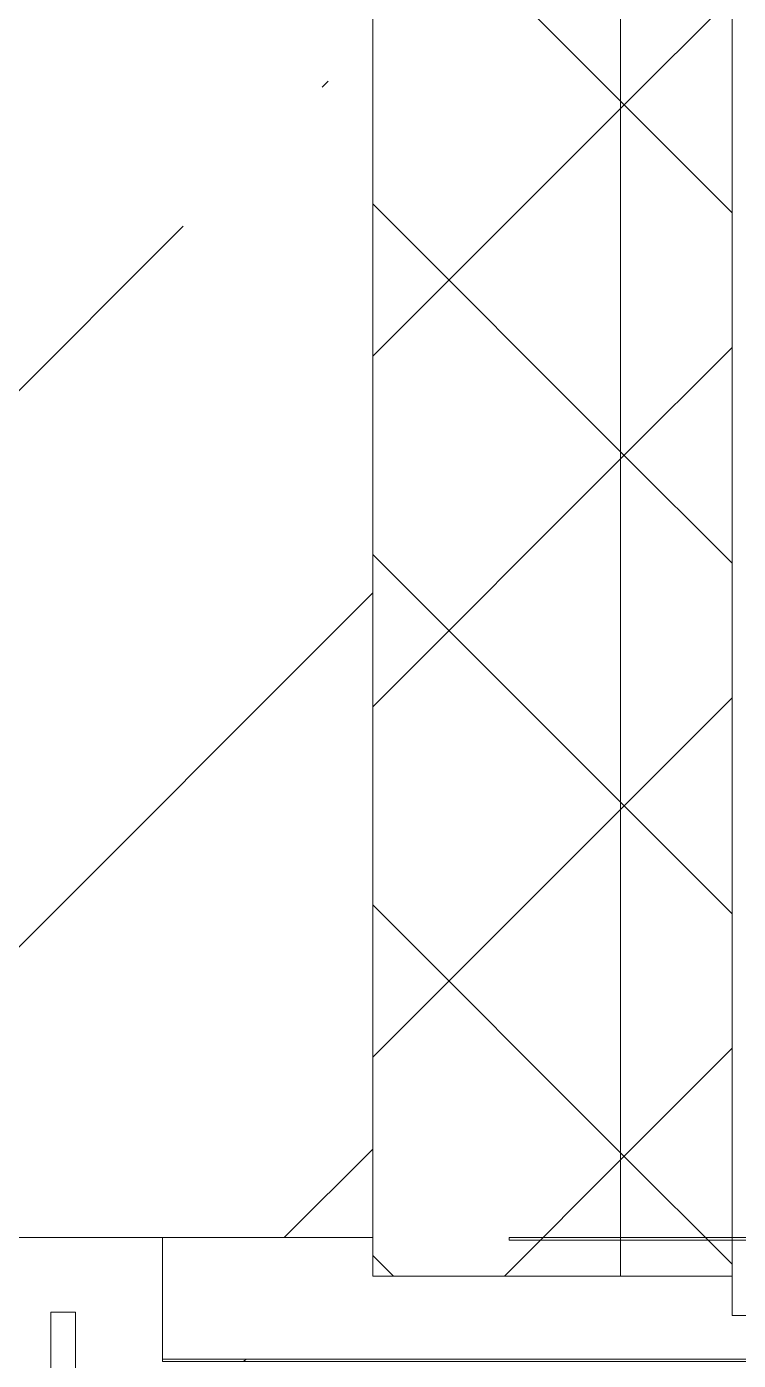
# Model space of a CAD drawing. Header units: millimetres. Extents: x -515342 to 330399, y -224905 to 507333.
# Drawn here: x 230010 to 230297, y 90582 to 91120 of the extents above; entities that cross this region are included whole.
import ezdxf

# ---------------------------------------------------------------- set-up
doc = ezdxf.new("R2010")
doc.units = ezdxf.units.MM
doc.layers.get('0').update_dxf_attribs({"lineweight": 0})
for name, color, linetype, lineweight in [('Витраж', 7, 'Continuous', 0), ('Двери', 7, 'Continuous', 0), ('Стены внутренние', 7, 'Continuous', 0), ('Стены наружные', 7, 'Continuous', 0), ('Стены несущие', 7, 'Continuous', 0), ('Стены отделка', 7, 'Continuous', 0), ('Стены штриховка', 7, 'Continuous', 0)]:
    doc.layers.add(name, color=color, linetype=linetype, lineweight=lineweight)
pattern_1 = [(45, (-6276.18, 7579.1), (-70.7107, 70.7107), []), (135, (-6276.18, 7579.1), (-70.7107, -70.7107), [])]

# ---------------------------------------------------------------- blocks, each defined once
blk = doc.blocks.new('Прямоугольный импост - АР_Откос_Металлический_50х330 Серый Правый_Двери-10016244-О_АР_П_Разрез 3-3')
at = {"layer": 'Витраж'}
h = blk.add_hatch(dxfattribs=at)
h.set_pattern_fill('FP_6', color=256, style=0, pattern_type=2)
h.set_pattern_definition([(45, (-6276.18, 7579.1), (-106.066, 106.066), [])])
h.paths.add_polyline_path([(220, 2550), (550, 2550), (550, 2600), (549, 2599), (549, 2551), (220, 2551)])
at = {"layer": 'Витраж', "lineweight": 18}
for p, q in [((550, 2600), (360, 2600)), ((360, 2600), (360, 2599)), ((550, 2550), (550, 2600)), ((360, 2599), (549, 2599)), ((549, 2599), (549, 2551)), ((549, 2551), (220, 2551)), ((220, 2551), (220, 2550)), ((220, 2550), (550, 2550))]:
    blk.add_line(p, q, dxfattribs=at)
blk = doc.blocks.new('Прямоугольный импост - АР_Откос_Металлический_50х330 Серый Левый_Двери-V51-О_АР_П_Разрез 3-3')
at = {"layer": 'Витраж'}
blk.add_line((220, 2600), (220, 2551), dxfattribs=at)
blk = doc.blocks.new('Дверь_Стальная_Фрамуга ГЛУХАЯ с импостами_2 полотна - АР_Дверь_Наружная_1560х3495h_коробка__О_Пр-V100-О_АР_П_Разрез 3-3')
at = {"layer": 'Двери', "color": 253, "lineweight": 18, "true_color": 0xaaaaaa}
for p, q in [((175, 2570), (175, 2525)), ((185, 2570), (175, 2570)), ((185, 2525), (185, 2570))]:
    blk.add_line(p, q, dxfattribs=at)
blk = doc.blocks.new('СД_Люблино_Фасады_rvt-1-О_АР_П_Разрез 3-3')
at = {"layer": 'Стены внутренние'}
h = blk.add_hatch(dxfattribs=at)
h.set_pattern_fill('FP_1', color=256, style=0, pattern_type=2)
h.set_pattern_definition([(45, (-6276.18, 7579.1), (-224.5064, 224.5064), []), (45, (-6051.68, 7579.1), (-224.5064, 224.5064), [396.875, -79.375, 3.353, -76.022])])
h.paths.add_polyline_path([(-195, -3570), (305, -3570), (305, -1000), (-195, -1000), (-195, -3277.71)])
h.paths.add_polyline_path([(-195, 2600), (305, 2600), (305, 4160), (-195, 4160), (-195, 2651.6)])
h.paths.add_polyline_path([(305, 6020), (305, 7510), (-195, 7510), (-195, 6020), (297.04, 6020)])
h.paths.add_polyline_path([(-195, 9370), (305, 9370), (305, 10810), (-195, 10810), (-195, 9692.65)])
h.paths.add_polyline_path([(190.61, 12670), (305, 12670), (305, 13250), (-195, 13250), (-195, 12670), (185, 12670)])
at = {"layer": 'Стены наружные'}
h = blk.add_hatch(dxfattribs=at)
h.set_pattern_fill('FP_3', color=256, style=0, pattern_type=2)
h.set_pattern_definition(pattern_1)
h.paths.add_polyline_path([(305, 2584.51), (405, 2584.51), (405, 4160), (305, 4160), (305, 2600)])
h.paths.add_polyline_path([(405, 6020), (405, 7510), (305, 7510), (305, 6020), (403.46, 6020)])
h.paths.add_polyline_path([(405, 9370), (405, 10810), (305, 10810), (305, 9370), (403.46, 9370)])
h.paths.add_polyline_path([(305, 12670), (405, 12670), (405, 13470), (305, 13470), (305, 13027.89)])
h = blk.add_hatch(dxfattribs=at)
h.set_pattern_fill('FP_3', color=256, style=0, pattern_type=2)
h.set_pattern_definition(pattern_1)
h.paths.add_polyline_path([(450, 2584.51), (450, 4160), (405, 4160), (405, 2584.51)])
h.paths.add_polyline_path([(450, 6020), (450, 7510), (405, 7510), (405, 6020)])
h.paths.add_polyline_path([(450, 9370), (450, 10810), (405, 10810), (405, 9370)])
h.paths.add_polyline_path([(405, 12670), (450, 12670), (450, 13470), (405, 13470), (405, 12749.95)])
at = {"layer": 'Стены несущие'}
for p, q in [((305, 2600), (305, 4160)), ((305, 4160), (305, 2600)), ((-195, 2600), (305, 2600))]:
    blk.add_line(p, q, dxfattribs=at)
at = {"layer": 'Стены отделка', "lineweight": 9}
for p, q in [((305, 2600), (305, 2584.51)), ((305, 2584.51), (405, 2584.51)), ((405, 2584.51), (450, 2584.51)), ((450, 2584.51), (450, 2568.57)), ((450, 2568.57), (460, 2568.57))]:
    blk.add_line(p, q, dxfattribs=at)
at = {"layer": 'Стены штриховка'}
for p, q in [((405, 4160), (405, 2584.51)), ((450, 2584.51), (450, 4160)), ((450, 4160), (450, 2584.51))]:
    blk.add_line(p, q, dxfattribs=at)
at = {"layer": 'Витраж', "lineweight": 9}
for name in ['Прямоугольный импост - АР_Откос_Металлический_50х330 Серый Правый_Двери-10016244-О_АР_П_Разрез 3-3', 'Прямоугольный импост - АР_Откос_Металлический_50х330 Серый Левый_Двери-V51-О_АР_П_Разрез 3-3']:
    blk.add_blockref(name, (0, 0), dxfattribs=at)
at = {"layer": 'Двери', "lineweight": 9}
blk.add_blockref('Дверь_Стальная_Фрамуга ГЛУХАЯ с импостами_2 полотна - АР_Дверь_Наружная_1560х3495h_коробка__О_Пр-V100-О_АР_П_Разрез 3-3', (0, 0), dxfattribs=at)

msp = doc.modelspace()

# ---------------------------------------------------------------- block references
msp.add_blockref('СД_Люблино_Фасады_rvt-1-О_АР_П_Разрез 3-3', (229844.7438, 88031.3929))

doc.saveas('drawing.dxf')
